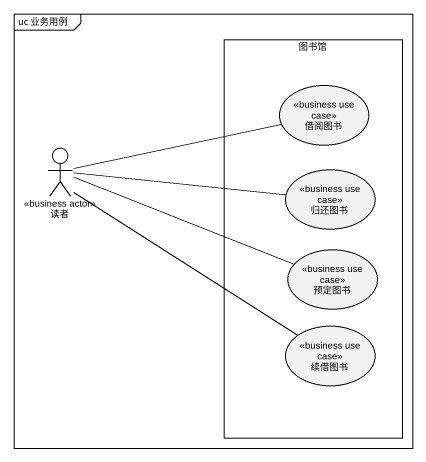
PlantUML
@startuml
mainframe uc 业务用例
rectangle 图书馆 {
  usecase 借阅图书 <<business use case>>
  usecase 归还图书 <<business use case>>
  usecase 预定图书 <<business use case>>
  usecase 续借图书 <<business use case>>
}
actor 读者 <<business actor>>
读者 -right- 借阅图书
读者 -right- 归还图书
读者 -right- 预定图书
读者 -- 续借图书
@enduml
